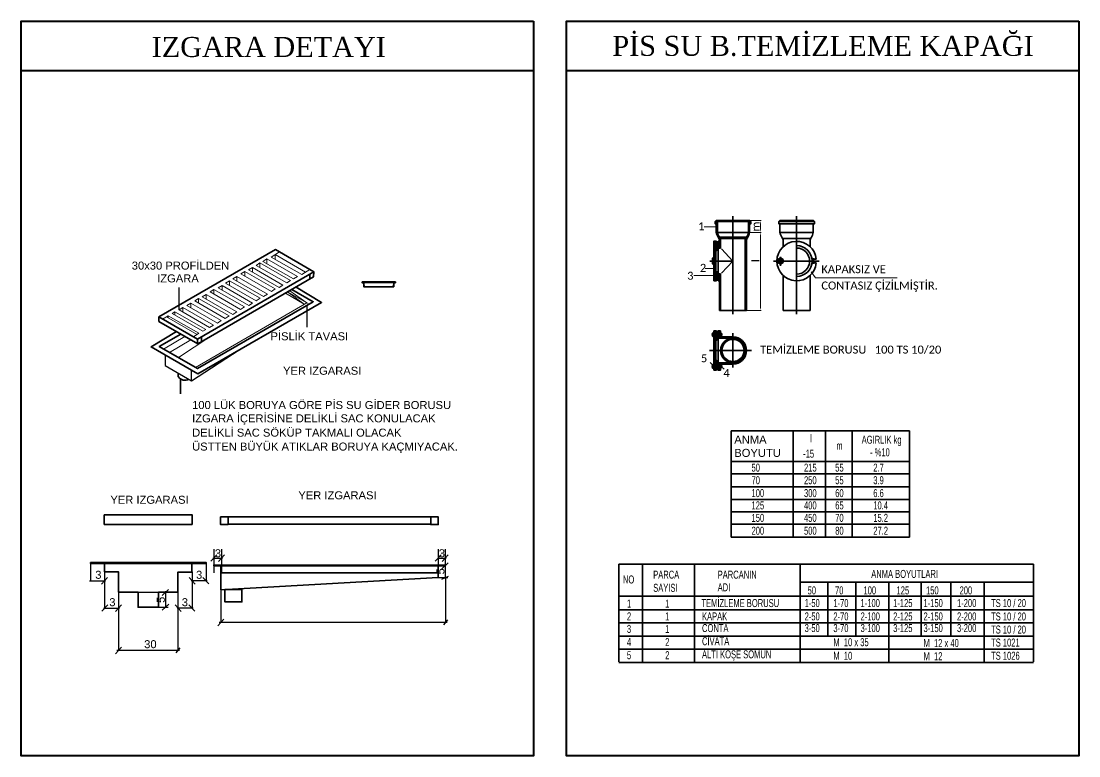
# Model space of a CAD drawing. Header units: centimetres. Extents: x 405464 to 563355, y 50011 to 66875.
# Drawn here: x 554620 to 557793, y 53409 to 55613 of the extents above; entities that cross this region are included whole.
import ezdxf
from ezdxf.enums import TextEntityAlignment as Align
from ezdxf.lldxf.tags import DXFTag

# ---------------------------------------------------------------- set-up
doc = ezdxf.new("R2010")
doc.units = ezdxf.units.CM
for name, color, linetype, lineweight in [('0-KRCN-IZGARA', 4, 'Continuous', 25), ('0-KRCN-SHT-DETAY-20', 41, 'Continuous', 20), ('0-KRCN-SHT-DETAY-35', 141, 'Continuous', 35), ('0-KRCN-SHT-DETAY-YAZI', 71, 'Continuous', 35), ('0-KRCN-SHT-DETAY-ÇERÇEVE', 71, 'Continuous', 40), ('0-KRCN-SHT-IZGARA', 171, 'Continuous', 35), ('0-KRCN-SHT-PİSSU100', 220, 'boru100LINE', 35), ('0-KRCN-SHT-YAZI', 31, 'Continuous', 35), ('0-KRCN-SIHHI', 7, 'Continuous', 25)]:
    doc.layers.add(name, color=color, linetype=linetype, lineweight=lineweight)
doc.styles.add('CAP', font='ARIALNB.TTF')
doc.styles.add('KATMAN YAZI STİLİ', font='calibri.ttf')
doc.styles.add('KOLON SEMASI', font='arial.ttf', dxfattribs={"height": 16})
doc.styles.add('mm', font='times.ttf', dxfattribs={"height": 3.3})
doc.styles.add('TRS', font='arial.ttf')
doc.linetypes.add('boru100LINE', pattern='A,40,-0.8,["100",CAP,S=7,R=0,X=0,Y=-3],-14', length=54.8)
tags = doc.linetypes.add('DASHDOT2', pattern=[0.5, 0.25, -0.125, 0, -0.125]).pattern_tags.tags
tags[10:11] = [DXFTag(74, 4), DXFTag(75, 0), DXFTag(340, '0'), DXFTag(46, 0.0), DXFTag(50, 0.0), DXFTag(44, 0.0), DXFTag(45, 0.0)]
tags[8:9] = [DXFTag(74, 4), DXFTag(75, 0), DXFTag(340, '0'), DXFTag(46, 0.0), DXFTag(50, 0.0), DXFTag(44, 0.0), DXFTag(45, 0.0)]
tags[6:7] = [DXFTag(74, 4), DXFTag(75, 0), DXFTag(340, '0'), DXFTag(46, 0.0), DXFTag(50, 0.0), DXFTag(44, 0.0), DXFTag(45, 0.0)]
tags[4:5] = [DXFTag(74, 4), DXFTag(75, 0), DXFTag(340, '0'), DXFTag(46, 0.0), DXFTag(50, 0.0), DXFTag(44, 0.0), DXFTag(45, 0.0)]

# ---------------------------------------------------------------- blocks, each defined once
blk = doc.blocks.new('G$C91A933ED')
at = {"layer": '0-KRCN-SHT-IZGARA', "lineweight": 20}
h = blk.add_hatch(dxfattribs=at)
h.set_pattern_fill('ANSI31', color=120, scale=14.973138, angle=45, style=0)
h.set_pattern_definition([(90, (-1369.7333, 39.892), (-1.8716423, 3e-16), [])])
h.paths.add_polyline_path([(558.7, -392.4), (561.2, -392.4), (561.2, -390.8), (511.2, -390.8), (511.2, -392.4), (513.7, -392.4)])
at = {"layer": '0-KRCN-IZGARA', "color": 4}
for points in [[(216.1, -500.8), (216.1, -516.6), (255.4, -539.4), (255.4, -523.2)], [(255.4, -539.4), (326.8, -493)]]:
    blk.add_lwpolyline(points, dxfattribs=at)
at = {"layer": '0-KRCN-IZGARA', "color": 7}
blk.add_lwpolyline([(175.3, -856.4), (206.1, -856.4)], dxfattribs=at)
at = {"layer": '0-KRCN-SHT-DETAY-ÇERÇEVE'}
blk.add_line((0, -73.9), (768.2, -73.9), dxfattribs=at)
blk.add_lwpolyline([(768.2, 0), (768.2, -1101.8), (0, -1101.8), (0, 0)], close=True, dxfattribs=at)
at = {"layer": '0-KRCN-SHT-IZGARA', "color": 120, "lineweight": 20}
for p, q in [((375.1, -353.9), (387.5, -346.1)), ((421, -380.2), (375.1, -353.9)), ((381, -350.2), (426.7, -376.5)), ((432.9, -372.5), (421, -380.2)), ((513.7, -392.4), (558.7, -392.4)), ((513.7, -392.4), (514.8, -397.3)), ((557.6, -397.3), (558.7, -392.4)), ((230.6, -436), (230.6, -440.9))]:
    blk.add_line(p, q, dxfattribs=at)
at = {"layer": '0-KRCN-SHT-IZGARA'}
blk.add_line((561.2, -390.8), (511.2, -390.8), dxfattribs=at)
for points in [[(206.6, -443.5), (381.3, -342.5), (438.8, -375.9), (438.4, -383.7), (264.8, -484.1), (206.4, -450.3), (206.6, -443.5), (264.6, -476.8), (438.8, -375.9)], [(432.8, -379.4), (432.8, -387.2)], [(511.2, -390.8), (511.2, -392.4), (513.7, -392.4), (513.7, -398.4), (558.7, -398.4), (558.7, -392.4), (561.2, -392.4), (561.2, -390.8)], [(232.8, -465.6), (194.9, -488.6), (264.8, -528.7), (450.5, -421.8), (412.5, -398.7)], [(239.4, -469.4), (207.1, -488.1), (264.6, -521), (438.1, -420.9), (406, -402.4)], [(270.6, -473.3), (270.6, -480.8)], [(264.6, -476.8), (264.6, -484.2)], [(124.7, -740.2), (256.4, -740.2), (256.4, -754.8), (124.7, -754.8), (124.7, -740.2)], [(310.7, -755), (299.1, -755), (299.1, -743.4), (625.5, -743.4), (625.5, -755.1), (614.4, -755.1), (614.4, -754.3), (310.6, -754.3), (310.6, -755)], [(310.6, -754.3), (310.6, -743.4)], [(614.4, -754.3), (614.4, -743.4)], [(103.9, -811.8), (277.4, -811.8), (277.4, -813.2), (103.9, -813.2), (103.9, -811.8)], [(125, -813.2), (125, -826), (146.1, -826), (146.1, -856.4), (175.3, -856.4), (175.3, -878.9), (206.1, -878.9), (206.1, -856.4), (235, -856.4), (235, -826.2), (256.2, -826.2), (256.2, -813.2)], [(288.8, -816.8), (288.8, -815.7), (635.9, -815.7), (635.9, -816.8), (288.8, -816.8)], [(299.5, -816.8), (299.5, -852.9), (625.4, -834.6), (625.4, -816.8)], [(625.4, -827.2), (299.5, -827.2)]]:
    blk.add_lwpolyline(points, dxfattribs=at)
at = {"layer": '0-KRCN-SHT-IZGARA', "color": 120, "lineweight": 20}
for points in [[(352.3, -366.3), (358.2, -362.6), (404, -388.9), (398.3, -392.6), (352.3, -366.3)], [(358.2, -362.6), (358.2, -369.7)], [(362.6, -360.4), (368.6, -356.7), (414.3, -382.9), (408.6, -386.6), (362.6, -360.4)], [(368.6, -356.7), (368.6, -363.8)], [(381, -350.2), (381, -357.3)], [(329.5, -379), (335.4, -375.3), (381.2, -401.5), (375.4, -405.2), (329.5, -379)], [(335.4, -375.3), (335.4, -382.3)], [(341, -373.2), (346.9, -369.5), (392.6, -395.8), (386.9, -399.5), (341, -373.2)], [(346.9, -369.5), (346.9, -376.6)], [(295.3, -400.1), (301.3, -396.4), (347, -422.7), (341.3, -426.4), (295.3, -400.1)], [(301.3, -396.4), (301.3, -403.5)], [(306.6, -393), (312.5, -389.3), (358.3, -415.5), (352.5, -419.3), (306.6, -393)], [(312.5, -389.3), (312.5, -396.4)], [(317.7, -386.6), (323.6, -382.9), (369.3, -409.2), (363.6, -412.9), (317.7, -386.6)], [(323.6, -382.9), (323.6, -390)], [(271.6, -413.4), (277.5, -409.7), (323.3, -436), (317.5, -439.7), (271.6, -413.4)], [(277.5, -409.7), (277.5, -416.8)], [(283.3, -405.9), (289.2, -402.2), (334.9, -428.4), (329.2, -432.2), (283.3, -405.9)], [(289.2, -402.2), (289.2, -409.3)], [(424.7, -424.5), (396.4, -408)], [(428.3, -422.4), (399.7, -406.1)], [(424.7, -424.5), (399.7, -406.1)], [(428.3, -422.4), (403, -404.2)], [(248.5, -426.5), (254.4, -422.8), (300.1, -449), (294.4, -452.8), (248.5, -426.5)], [(254.4, -422.8), (254.4, -429.9)], [(260.3, -419.5), (266.2, -415.8), (312, -442), (306.2, -445.7), (260.3, -419.5)], [(261.6, -519.3), (428.3, -422.4), (432, -424.5)], [(266.2, -415.8), (266.2, -422.9)], [(258.4, -473.2), (266.7, -468.1), (220.4, -442), (212.2, -446.7)], [(218.2, -443.3), (264.1, -469.7)], [(220.4, -442), (220.4, -444.6)], [(226.5, -438.5), (230.6, -436), (276.8, -462.6), (272.5, -465.1), (226.5, -438.5)], [(236.8, -433.1), (242.7, -429.4), (288.5, -455.7), (282.7, -459.4), (236.8, -433.1)], [(242.7, -429.4), (242.7, -436.5)], [(245.3, -472.8), (213.6, -491.8)], [(283.2, -473.4), (235.8, -504.6)], [(254.3, -478.1), (222.6, -497)]]:
    blk.add_lwpolyline(points, dxfattribs=at)
at = {"layer": '0-KRCN-SHT-IZGARA'}
blk.add_lwpolyline([(305.5, -852.6), (331.2, -852.6), (331.2, -870.9), (305.5, -870.9)], close=True, dxfattribs=at)
at = {"layer": '0-KRCN-SHT-PİSSU100', "linetype": 'Continuous'}
blk.add_line((239, -536.6), (239, -559), dxfattribs=at)
blk.add_lwpolyline([(235.7, -528), (235.7, -533.5)], dxfattribs=at)
blk.add_arc((245.7, -526.5), 12.1, 215.0863, 298.8991, dxfattribs=at)
at = {"layer": '0-KRCN-SIHHI', "linetype": 'ByBlock'}
for p, q in [((236.8, -433.1), (236.8, -399.3)), ((428.4, -426.5), (428.4, -459.1)), ((288.8, -792), (288.8, -827.3)), ((300.5, -792), (300.5, -827.3)), ((625.4, -792), (625.4, -827.3)), ((635.9, -792), (635.9, -827.3)), ((293.4, -800.3), (284.5, -810.1)), ((287.3, -805.4), (302, -805.4)), ((305, -800.5), (296, -810.2)), ((630.1, -800.3), (621.1, -810.1)), ((625.4, -805.4), (637.4, -805.4)), ((640.4, -800.5), (631.5, -810.2)), ((103.9, -811.8), (103.9, -839.4)), ((277.4, -811.8), (277.4, -839.4)), ((630.8, -821.5), (640.6, -812.5)), ((635.9, -815.1), (635.9, -834.5)), ((102.4, -839.4), (126.5, -839.4)), ((129.5, -834.5), (120.5, -844.3)), ((125, -826), (125, -880.5)), ((146.1, -826), (146.1, -943.5)), ((235, -826.2), (235, -943.5)), ((251.9, -834.5), (260.8, -844.3)), ((278.9, -839.4), (254.8, -839.4)), ((256.3, -826), (256.3, -880.5)), ((272.5, -834.3), (281.5, -844)), ((625.4, -834.5), (640, -834.5)), ((631.1, -836.7), (640.8, -832.4)), ((635.9, -833), (635.9, -834.5)), ((636.2, -834.5), (636.2, -901.6)), ((211.4, -861.2), (221.2, -852.2)), ((216.6, -854.8), (216.6, -878.9)), ((299.5, -852.9), (299.5, -901.6)), ((129.9, -875.4), (120.9, -885.1)), ((123.5, -880.5), (147.6, -880.5)), ((150.6, -875.6), (141.6, -885.4)), ((206.1, -878.9), (220.7, -878.9)), ((211.7, -883.4), (221.4, -874.4)), ((216.6, -877.4), (216.6, -878.9)), ((230.8, -875.6), (239.8, -885.4)), ((257.8, -880.5), (233.8, -880.5)), ((251.5, -875.4), (260.4, -885.1)), ((303.8, -897), (294.8, -906.8)), ((297, -901.6), (638.8, -901.6)), ((639.3, -897.9), (633.3, -905.2)), ((150.4, -939), (141.4, -948.7)), ((143.6, -943.5), (237.7, -943.5)), ((238.2, -939.9), (232.2, -947.1))]:
    blk.add_line(p, q, dxfattribs=at)
at = {"layer": '0-KRCN-SHT-YAZI', "ltscale": 50, "style": 'mm'}
blk.add_text('IZGARA DETAYI ', height=30, dxfattribs=at).set_placement((377, -38.8), align=Align.MIDDLE)
at = {"layer": '0-KRCN-SIHHI', "linetype": 'ByBlock', "style": 'TRS'}
for s, p in [('30x30 PROFİLDEN ', (165.9, -372.6)), ('IZGARA', (204, -391.8)), ('PİSLİK TAVASI', (374, -478.6)), ('YER IZGARASI', (392.8, -530.3)), ('100 LÜK BORUYA GÖRE PİS SU GİDER BORUSU', (256.4, -581.7)), ('IZGARA İÇERİSİNE DELİKLİ SAC KONULACAK', (256.4, -601.7)), ('DELİKLİ SAC SÖKÜP TAKMALI OLACAK', (256.4, -623.1)), ('ÜSTTEN BÜYÜK ATIKLAR BORUYA KAÇMIYACAK.', (256.4, -644)), ('YER IZGARASI', (133.8, -723.8)), ('YER IZGARASI', (415.7, -717.1)), ('3', (290.5, -804)), ('3', (626.4, -804)), ('3', (111.1, -836.3)), ('3', (262.3, -836.3)), ('3', (132.2, -877.4)), ('3', (240.9, -877.4)), ('30', (184.5, -940.4))]:
    blk.add_text(s, height=12, dxfattribs=at).set_placement(p)
for p in [(634.8, -829.9), (215.4, -872.5)]:
    blk.add_text('5', height=12, rotation=90, dxfattribs=at).set_placement(p)
blk = doc.blocks.new('*U165')
at = {"layer": '0-KRCN-SHT-DETAY-ÇERÇEVE', "xscale": 2, "yscale": 2, "zscale": 2}
blk.add_blockref('G$C91A933ED', (0, 0), dxfattribs=at)
blk = doc.blocks.new('G$CA5D6C516')
at = {"layer": '0-KRCN-SHT-DETAY-20'}
for p, q in [((274.7, -299.2), (291.8, -299.2)), ((206, -308.7), (224.9, -308.7)), ((272.5, -316.8), (291.8, -316.8)), ((290.9, -312.2), (290.9, -303.8)), ((290.9, -429.2), (290.9, -321.4)), ((207.8, -371.2), (222.2, -371.2)), ((373.1, -384.8), (366.5, -375.8)), ((190.6, -381.6), (225.4, -381.6)), ((495.7, -384.8), (373.1, -384.8)), ((269.7, -433.9), (291.8, -433.9)), ((215, -511.9), (219.4, -515.9)), ((232.1, -518.6), (236.1, -522.1))]:
    blk.add_line(p, q, dxfattribs=at)
at = {"layer": '0-KRCN-SHT-DETAY-20', "color": 2}
blk.add_line((233.8, -517.9), (217.8, -517.9), dxfattribs=at)
at = {"layer": '0-KRCN-SHT-DETAY-20'}
for points in [[(290.1, -303.8), (291.6, -303.8), (290.9, -299.2)], [(290.1, -312.2), (291.6, -312.2), (290.9, -316.8)], [(290.1, -321.4), (291.6, -321.4), (290.9, -316.8)], [(290.1, -429.2), (291.6, -429.2), (290.9, -433.9)]]:
    blk.add_solid(points, dxfattribs=at)
at = {"layer": '0-KRCN-SHT-DETAY-35'}
for p, q in [((222.7, -300.5), (224, -299.2)), ((222.7, -301.4), (224.9, -299.2)), ((222.7, -303.7), (226.2, -300.2)), ((222.7, -303.8), (222.7, -300.5)), ((274.7, -299.2), (224, -299.2)), ((226.2, -316.8), (226.2, -299.2)), ((272.5, -300.5), (226.2, -300.5)), ((249.4, -439.3), (249.4, -292.5)), ((272.5, -316.8), (272.5, -299.2)), ((272.5, -299.7), (273, -299.2)), ((272.5, -302), (275, -299.5)), ((272.5, -304.3), (276, -300.8)), ((276, -300.5), (274.7, -299.2)), ((276, -303.8), (276, -300.5)), ((318.2, -300.5), (319.5, -299.2)), ((318.2, -303.8), (318.2, -300.5)), ((371.5, -300.5), (318.2, -300.5)), ((370.2, -299.2), (319.5, -299.2)), ((371.5, -300.5), (370.2, -299.2)), ((371.5, -303.8), (371.5, -300.5)), ((224, -304.6), (226.2, -302.5)), ((224.4, -306.6), (226.2, -304.8)), ((224.4, -316.8), (224.4, -305.7)), ((224.4, -308.9), (226.2, -307.1)), ((224.4, -311.2), (226.2, -309.3)), ((224.4, -313.5), (226.2, -311.6)), ((224.4, -315.8), (226.2, -313.9)), ((224.5, -317.9), (226.2, -316.2)), ((272.5, -316.8), (226.2, -316.8)), ((272.2, -318.4), (274.4, -316.2)), ((272.5, -306.6), (276, -303.1)), ((272.5, -308.9), (274.4, -307)), ((272.5, -311.2), (274.4, -309.3)), ((272.5, -313.5), (274.4, -311.6)), ((272.5, -315.8), (274.4, -313.9)), ((274.4, -316.8), (274.4, -305.7)), ((371.5, -303.8), (318.2, -303.8)), ((319.9, -316.8), (319.9, -305.7)), ((368.7, -316.8), (321.2, -316.8)), ((369.9, -316.8), (369.9, -305.7)), ((224.6, -330.1), (220.9, -330.1)), ((220.9, -333), (223.8, -330.1)), ((220.9, -330.7), (221.5, -330.1)), ((220.9, -389.4), (220.9, -330.1)), ((220.9, -335.3), (224.6, -331.6)), ((224.6, -341.2), (224.6, -330.1)), ((225, -319.7), (226.5, -318.2)), ((225.6, -321.4), (227, -320)), ((226.2, -336.9), (230.8, -332.2)), ((226.4, -323), (227.7, -321.6)), ((227.1, -333.6), (230.8, -329.9)), ((229, -330.1), (227.1, -330.1)), ((227.1, -335.7), (227.1, -330.1)), ((227.1, -331.3), (228.4, -330.1)), ((227.2, -324.4), (228.6, -323)), ((228.2, -325.7), (229.6, -324.3)), ((228.9, -327.3), (230.4, -325.8)), ((229, -329.5), (230.8, -327.6)), ((229, -330.1), (229, -327.9)), ((269.7, -323.8), (229.1, -323.8)), ((268.2, -326.1), (230.5, -326.1)), ((230.8, -340.3), (230.8, -327.9)), ((267.9, -327.2), (272.6, -322.6)), ((267.9, -329.6), (269.7, -327.7)), ((267.9, -433.9), (267.9, -327.9)), ((267.9, -331.9), (269.7, -330)), ((267.9, -334.1), (269.7, -332.3)), ((269.7, -433.9), (269.7, -327.9)), ((270.7, -322.2), (274, -318.9)), ((324.5, -338.2), (324.5, -327.9)), ((364.5, -326.1), (325.3, -326.1)), ((365.2, -338.2), (365.2, -327.9)), ((220.9, -337.6), (224.6, -333.9)), ((220.9, -339.9), (224.6, -336.2)), ((220.9, -342.2), (224.6, -338.5)), ((220.9, -344.5), (224.6, -340.8)), ((220.9, -346.8), (226.4, -341.2)), ((220.9, -349.1), (223.5, -346.5)), ((220.9, -351.3), (223.5, -348.8)), ((227.4, -342.8), (223.5, -344.3)), ((223.5, -375.3), (223.5, -344.3)), ((227.1, -335.7), (224.6, -335.7)), ((230.8, -340.3), (224.6, -340.3)), ((227.4, -341.2), (224.6, -341.2)), ((226.2, -339.1), (230.8, -334.5)), ((226.2, -340.3), (226.2, -335.7)), ((227, -342.9), (227.4, -342.6)), ((227.3, -340.3), (230.8, -336.8)), ((227.4, -378.3), (227.4, -341.2)), ((229.6, -340.3), (230.8, -339.1)), ((232.2, -341.7), (249.4, -359.8)), ((267.9, -336.4), (269.7, -334.6)), ((267.9, -338.7), (269.7, -336.9)), ((267.9, -341), (269.7, -339.2)), ((267.9, -343.3), (269.7, -341.5)), ((267.9, -345.6), (269.7, -343.8)), ((267.9, -347.9), (269.7, -346)), ((267.9, -350.2), (269.7, -348.3)), ((249.4, -359.8), (214.7, -359.8)), ((218.8, -356.2), (218.8, -363.3)), ((220.9, -355.1), (219, -355.1)), ((219, -364.4), (219, -355.1)), ((220.9, -357.4), (219, -357.4)), ((220.9, -362.2), (219, -362.2)), ((220.9, -364.4), (219, -364.4)), ((220.9, -353.6), (223.5, -351)), ((220.9, -355.9), (223.5, -353.3)), ((220.9, -358.2), (223.5, -355.6)), ((220.9, -360.5), (221.6, -359.8)), ((220.9, -362.8), (223.5, -360.2)), ((220.9, -365.1), (223.5, -362.5)), ((220.9, -367.4), (223.5, -364.8)), ((221.6, -359.8), (223.5, -357.9)), ((249.4, -359.8), (232.1, -377.9)), ((267.9, -352.5), (269.7, -350.6)), ((267.9, -354.8), (269.7, -352.9)), ((267.9, -357.1), (269.7, -355.2)), ((267.9, -359.4), (269.7, -357.5)), ((267.9, -361.7), (269.7, -359.8)), ((267.9, -363.9), (269.7, -362.1)), ((267.9, -366.2), (269.7, -364.4)), ((320.9, -355.1), (316.9, -357.5)), ((316.9, -357.5), (316.9, -362.1)), ((316.9, -362.1), (320.9, -364.4)), ((320.9, -353.5), (320.9, -366.8)), ((324.9, -357.5), (320.9, -355.1)), ((320.9, -364.4), (324.9, -362.1)), ((324.9, -362.1), (324.9, -357.5)), ((374.4, -357), (367.9, -357)), ((374.4, -362.5), (367.9, -362.5)), ((370, -355.5), (370, -364.1)), ((220.9, -369.7), (223.5, -367.1)), ((220.9, -372), (223.5, -369.4)), ((220.9, -374.3), (223.5, -371.7)), ((220.9, -376.6), (223.5, -374)), ((220.9, -378.9), (224.2, -375.5)), ((220.9, -381.1), (225.9, -376.2)), ((222.8, -381.6), (224.6, -379.7)), ((227.4, -376.7), (223.5, -375.3)), ((227.4, -378.3), (224.6, -378.3)), ((224.6, -389.4), (224.6, -378.3)), ((230.8, -379.2), (224.6, -379.2)), ((226, -378.3), (227.4, -377)), ((226.2, -383.8), (226.2, -379.2)), ((226.2, -382.7), (229.7, -379.2)), ((226.2, -380.4), (227.4, -379.2)), ((227.1, -384.1), (230.8, -380.4)), ((230.8, -433.9), (230.8, -379.2)), ((267.9, -368.5), (269.7, -366.7)), ((267.9, -370.8), (269.7, -369)), ((267.9, -373.1), (269.7, -371.3)), ((267.9, -375.4), (269.7, -373.6)), ((267.9, -377.7), (269.7, -375.8)), ((267.9, -380), (269.7, -378.1)), ((267.9, -382.3), (269.7, -380.4)), ((220.9, -383.4), (222.8, -381.6)), ((220.9, -385.7), (224.6, -382)), ((220.9, -388), (224.6, -384.3)), ((224.6, -389.4), (220.9, -389.4)), ((221.8, -389.4), (224.6, -386.6)), ((224.1, -389.4), (224.6, -388.9)), ((227.1, -383.8), (224.6, -383.8)), ((227.1, -386.4), (230.8, -382.7)), ((227.1, -389.4), (227.1, -383.8)), ((227.1, -388.7), (230.8, -384.9)), ((229, -389.4), (227.1, -389.4)), ((228.7, -389.4), (230.8, -387.2)), ((229, -433.9), (229, -389.4)), ((229, -391.4), (230.8, -389.5)), ((229, -393.7), (230.8, -391.8)), ((229, -396), (230.8, -394.1)), ((229, -398.3), (230.8, -396.4)), ((267.9, -384.6), (269.7, -382.7)), ((267.9, -386.9), (269.7, -385)), ((267.9, -389.2), (269.7, -387.3)), ((267.9, -391.5), (269.7, -389.6)), ((267.9, -393.7), (269.7, -391.9)), ((267.9, -396), (269.7, -394.2)), ((267.9, -398.3), (269.7, -396.5)), ((324.5, -433.9), (324.5, -381.3)), ((365.2, -433.9), (365.2, -381.3)), ((229, -400.6), (230.8, -398.7)), ((229, -402.8), (230.8, -401)), ((229, -405.1), (230.8, -403.3)), ((229, -407.4), (230.8, -405.6)), ((229, -409.7), (230.8, -407.9)), ((229, -412), (230.8, -410.2)), ((267.9, -400.6), (269.7, -398.8)), ((267.9, -402.9), (269.7, -401.1)), ((267.9, -405.2), (269.7, -403.4)), ((267.9, -407.5), (269.7, -405.6)), ((267.9, -409.8), (269.7, -407.9)), ((267.9, -412.1), (269.7, -410.2)), ((229, -414.3), (230.8, -412.5)), ((229, -416.6), (230.8, -414.7)), ((229, -418.9), (230.8, -417)), ((229, -421.2), (230.8, -419.3)), ((229, -423.5), (230.8, -421.6)), ((229, -425.8), (230.8, -423.9)), ((229, -428.1), (230.8, -426.2)), ((267.9, -414.4), (269.7, -412.5)), ((267.9, -416.7), (269.7, -414.8)), ((267.9, -419), (269.7, -417.1)), ((267.9, -421.3), (269.7, -419.4)), ((267.9, -423.5), (269.7, -421.7)), ((267.9, -425.8), (269.7, -424)), ((267.9, -428.1), (269.7, -426.3)), ((229, -430.4), (230.8, -428.5)), ((229, -432.6), (230.8, -430.8)), ((269.7, -433.9), (229, -433.9)), ((230.1, -433.9), (230.8, -433.1)), ((267.9, -430.4), (269.7, -428.6)), ((267.9, -432.7), (269.7, -430.9)), ((269, -433.9), (269.7, -433.2)), ((365.2, -433.9), (324.5, -433.9)), ((233.8, -469.9), (217.8, -469.9)), ((218.8, -468.5), (218.6, -468.5)), ((218.8, -471.4), (218.6, -471.4)), ((218.8, -471.3), (218.8, -468.6)), ((220.9, -467.2), (219, -467.2)), ((220.9, -472.7), (219, -472.7)), ((224.6, -464.3), (220.9, -464.3)), ((220.9, -466), (222.6, -464.3)), ((220.9, -523.5), (220.9, -464.3)), ((230.6, -468), (220.9, -468)), ((232.6, -468.5), (220.9, -468.5)), ((232.6, -471.4), (220.9, -471.4)), ((230.6, -471.9), (220.9, -471.9)), ((220.9, -475.1), (224.2, -471.9)), ((220.9, -472.8), (221.9, -471.9)), ((220.9, -477.4), (224.6, -473.7)), ((220.9, -482), (227, -475.9)), ((220.9, -479.7), (224.7, -475.9)), ((221.1, -468), (224.6, -464.5)), ((221.3, -468.5), (221.3, -471.4)), ((221.8, -468.5), (221.8, -471.4)), ((222.4, -468.5), (222.4, -471.4)), ((222.9, -468.5), (222.9, -471.4)), ((223.4, -468), (224.6, -466.8)), ((223.5, -468.5), (223.5, -471.4)), ((224, -468.5), (224, -471.4)), ((224.6, -468.5), (224.6, -464.3)), ((224.6, -468.5), (224.6, -471.4)), ((224.6, -475.9), (224.6, -471.4)), ((227.4, -475.9), (224.6, -475.9)), ((226.9, -464.3), (230.6, -464.3)), ((226.9, -464.3), (226.9, -475.9)), ((226.9, -466.9), (229.5, -464.3)), ((226.9, -464.6), (227.2, -464.3)), ((230.6, -468.5), (226.9, -471.4)), ((226.9, -468.5), (230.6, -471.4)), ((226.9, -473.7), (228.7, -471.9)), ((249.4, -475.4), (226.9, -475.4)), ((227.4, -511.7), (227.4, -475.9)), ((227.5, -475.4), (230.6, -472.3)), ((228, -468), (230.6, -465.4)), ((229.8, -475.4), (231.7, -473.5)), ((230.3, -468), (230.6, -467.7)), ((230.6, -464.3), (230.6, -473.5)), ((249.4, -473.5), (230.6, -473.5)), ((232.1, -475.4), (234, -473.5)), ((232.6, -468.5), (232.6, -471.4)), ((232.6, -468.5), (232.8, -468.7)), ((232.6, -471.4), (232.8, -471.2)), ((232.8, -468.7), (232.8, -471.2)), ((234.4, -475.4), (236.2, -473.5)), ((236.7, -475.4), (238.5, -473.5)), ((239, -475.4), (240.8, -473.5)), ((241.3, -475.4), (243.1, -473.5)), ((243.6, -475.4), (245.4, -473.5)), ((245.9, -475.4), (247.7, -473.5)), ((248.1, -475.4), (249.4, -474.2)), ((249.4, -519.3), (249.4, -467.9)), ((249.4, -474.2), (250, -473.5)), ((250.4, -475.4), (252.1, -473.7)), ((252.5, -475.6), (254, -474.1)), ((254.3, -476.1), (255.8, -474.6)), ((256.1, -476.6), (257.5, -475.2)), ((220.9, -484.3), (223.5, -481.7)), ((220.9, -486.6), (223.5, -484)), ((220.9, -488.9), (223.5, -486.3)), ((220.9, -491.2), (223.5, -488.6)), ((220.9, -493.5), (223.5, -490.9)), ((223.5, -507.4), (223.5, -480.2)), ((227.4, -477.4), (224.7, -478.4)), ((257.7, -477.3), (259, -476)), ((259.1, -478.2), (260.5, -476.8)), ((260.5, -479.1), (261.8, -477.8)), ((261.7, -480.1), (263.1, -478.8)), ((262.9, -481.3), (264.2, -479.9)), ((264, -482.5), (265.3, -481.2)), ((264.9, -483.8), (266.2, -482.5)), ((265.8, -485.3), (267.1, -483.9)), ((266.5, -486.8), (267.9, -485.4)), ((267.1, -488.5), (268.6, -487.1)), ((267.5, -490.4), (269.1, -488.8)), ((267.8, -492.4), (269.5, -490.7)), ((277.2, -493.9), (214.3, -493.9)), ((220.9, -495.8), (222.7, -493.9)), ((220.9, -498.1), (223.5, -495.5)), ((220.9, -500.3), (223.5, -497.8)), ((220.9, -502.6), (223.5, -500)), ((220.9, -504.9), (223.5, -502.3)), ((220.9, -507.2), (223.5, -504.6)), ((220.9, -509.5), (223.5, -506.9)), ((222.7, -493.9), (223.5, -493.2)), ((261.1, -510.6), (266, -505.6)), ((263.5, -505.8), (268.5, -500.9)), ((266.7, -500.3), (269.4, -497.7)), ((267.6, -497.2), (269.7, -495.1)), ((267.9, -494.6), (268.6, -493.9)), ((268.6, -493.9), (269.7, -492.8)), ((218.8, -516.4), (218.6, -516.4)), ((218.8, -519.3), (218.6, -519.3)), ((218.8, -516.5), (218.8, -519.3)), ((220.9, -515.1), (219, -515.1)), ((220.9, -517.9), (219, -517.9)), ((220.9, -520.6), (219, -520.6)), ((220.9, -511.8), (224, -508.7)), ((220.9, -514.1), (225.6, -509.4)), ((230.6, -516), (220.9, -516)), ((232.6, -516.4), (220.9, -516.4)), ((232.6, -519.3), (220.9, -519.3)), ((220.9, -523.3), (224.4, -519.8)), ((230.6, -519.8), (220.9, -519.8)), ((220.9, -521), (222.1, -519.8)), ((221.3, -516), (224.6, -512.7)), ((221.3, -519.3), (221.3, -516.4)), ((221.8, -519.3), (221.8, -516.4)), ((222.4, -519.3), (222.4, -516.4)), ((222.9, -519.3), (222.9, -516.4)), ((222.9, -523.5), (224.6, -521.9)), ((223.5, -519.3), (223.5, -516.4)), ((223.6, -516), (224.6, -515)), ((224, -519.3), (224, -516.4)), ((227.4, -511.7), (224.6, -511.7)), ((224.6, -516.4), (224.6, -511.7)), ((224.6, -519.3), (224.6, -516.4)), ((224.6, -523.5), (224.6, -519.3)), ((227.4, -510.1), (224.7, -509.1)), ((225.6, -511.7), (227.2, -510.1)), ((226.9, -511.7), (226.9, -523.5)), ((226.9, -512.7), (227.1, -512.4)), ((226.9, -515), (229.4, -512.4)), ((249.4, -512.4), (226.9, -512.4)), ((226.9, -519.3), (230.6, -516.4)), ((230.6, -519.3), (226.9, -516.4)), ((226.9, -521.9), (229, -519.8)), ((227.5, -523.5), (230.6, -520.5)), ((228.2, -516), (231.7, -512.4)), ((229.8, -523.5), (230.6, -522.8)), ((230.5, -516), (230.6, -515.9)), ((230.6, -514.3), (230.6, -523.5)), ((249.4, -514.3), (230.6, -514.3)), ((232.2, -514.3), (234, -512.4)), ((232.6, -519.3), (232.6, -516.4)), ((232.6, -516.4), (232.8, -516.6)), ((232.6, -519.3), (232.8, -519.1)), ((232.8, -519.1), (232.8, -516.6)), ((234.5, -514.3), (236.3, -512.4)), ((236.8, -514.3), (238.6, -512.4)), ((239, -514.3), (240.9, -512.4)), ((241.3, -514.3), (243.2, -512.4)), ((243.6, -514.3), (245.5, -512.4)), ((245.9, -514.3), (247.8, -512.4)), ((248.2, -514.3), (249.4, -513.1)), ((249.4, -513.1), (250.1, -512.4)), ((224.6, -523.5), (220.9, -523.5)), ((226.9, -523.5), (230.6, -523.5))]:
    blk.add_line(p, q, dxfattribs=at)
at = {"layer": '0-KRCN-SHT-DETAY-35', "linetype": 'DASHDOT2', "ltscale": 20}
for p, q in [((344.9, -439.3), (344.9, -292.5)), ((378.7, -359.8), (310.2, -359.8))]:
    blk.add_line(p, q, dxfattribs=at)
at = {"layer": '0-KRCN-SHT-DETAY-35'}
for centre, radius in [((320.9, -359.8), 2.78), ((320.9, -359.8), 1.85), ((249.4, -493.9), 18.5), ((249.4, -493.9), 16.6)]:
    blk.add_circle(centre, radius, dxfattribs=at)
for centre, radius, start, end in [((222.5, -305.7), 1.88, 0.3373, 83.5239), ((241.9, -314.5), 17.6, 187.3667, 216.8421), ((241.9, -314.5), 15.8, 187.3667, 216.8421), ((256.9, -314.5), 15.8, 323.1579, 352.6333), ((256.9, -314.5), 17.6, 323.1579, 352.6333), ((276.3, -305.7), 1.88, 96.4761, 179.6627), ((318, -305.7), 1.88, 0.3373, 83.5239), ((337.4, -314.5), 17.6, 187.3667, 216.8421), ((352.4, -314.5), 17.6, 323.1579, 352.6333), ((371.8, -305.7), 1.88, 96.4761, 179.6627), ((225.3, -327.9), 3.7, 0, 48.5511), ((225.3, -327.9), 5.56, 0, 48.5511), ((273.3, -327.8), 5.38, 134.2813, 180.4164), ((273.4, -327.9), 3.7, 131.4489, 180), ((344.9, -359.8), 29.6, 5.3794, 354.6206), ((320.8, -327.9), 3.7, 0, 48.5511), ((368.9, -327.9), 3.7, 131.4489, 180), ((344.9, -359.8), 23.2, 270, 90), ((344.9, -359.8), 19.5, 270, 90), ((228.6, -359.8), 9.82, 165.798, 194.202), ((221.2, -356.2), 2.39, 152.2724, 207.7276), ((221.2, -363.3), 2.39, 152.2724, 207.7276), ((221.1, -469.9), 2.96, 149.9884, 210.0116), ((222.3, -468.6), 3.53, 156.7927, 203.2073), ((222.3, -471.3), 3.53, 156.7927, 203.2073), ((249.4, -493.9), 20.4, 270, 90), ((225.3, -480.2), 1.85, 110.7559, 180), ((225.3, -507.4), 1.85, 180, 249.2441), ((221.1, -517.9), 2.96, 149.9884, 210.0116), ((222.3, -516.5), 3.53, 156.7927, 203.2073), ((222.3, -519.3), 3.53, 156.7927, 203.2073)]:
    blk.add_arc(centre, radius, start, end, dxfattribs=at)
for points in [[(224.6, -340.3), (224.6, -335.7), (226.2, -340.3), (226.2, -335.7)], [(224.6, -383.8), (224.6, -379.2), (226.2, -383.8), (226.2, -379.2)], [(224.6, -471.9), (224.6, -475.9), (226.9, -471.9), (226.9, -475.9)], [(224.6, -516), (224.6, -511.7), (226.9, -516), (226.9, -511.7)]]:
    blk.add_solid(points, dxfattribs=at)
at = {"layer": '0-KRCN-SHT-DETAY-YAZI', "color": 2}
for p, q in [((250.5, -514.2), (252.7, -512.1)), ((253.2, -513.9), (255.8, -511.3)), ((256.3, -513.1), (261.3, -508.1))]:
    blk.add_line(p, q, dxfattribs=at)
at = {"layer": '0-KRCN-SHT-DETAY-YAZI'}
for p, q in [((246.5, -614.3), (514.4, -614.3)), ((246.5, -614.3), (246.5, -773.9)), ((339.8, -614.3), (339.8, -773.9)), ((388.1, -614.3), (388.1, -773.9)), ((428.1, -614.3), (428.1, -773.9)), ((514.4, -614.3), (514.4, -773.9)), ((246.5, -660.4), (514.4, -660.4)), ((246.5, -679), (514.4, -679)), ((246.5, -698.3), (514.4, -698.3)), ((246.5, -717.4), (514.4, -717.4)), ((246.5, -735.7), (514.4, -735.7)), ((246.5, -754.5), (514.4, -754.5)), ((246.5, -773.9), (514.4, -773.9)), ((700.3, -814.6), (78.2, -814.6)), ((78.2, -814.6), (78.2, -960.9)), ((113.6, -814.6), (113.6, -960.9)), ((191.8, -814.6), (191.8, -960.9)), ((350.1, -814.6), (350.1, -960.9)), ((700.3, -814.6), (700.3, -960.9)), ((700.3, -841.6), (350.1, -841.6)), ((391.5, -841.6), (391.5, -922.3)), ((433.8, -841.6), (433.8, -922.3)), ((483, -841.6), (483, -960.9)), ((531.6, -841.6), (531.6, -922.3)), ((576.3, -841.6), (576.3, -922.3)), ((626, -841.6), (626, -960.9)), ((700.3, -862.6), (78.2, -862.6)), ((700.3, -882.8), (78.2, -882.8)), ((700.3, -902.6), (78.2, -902.6)), ((700.3, -922.3), (78.2, -922.3)), ((700.3, -942), (78.2, -942)), ((700.3, -961.8), (78.2, -961.8))]:
    blk.add_line(p, q, dxfattribs=at)
at = {"layer": '0-KRCN-SHT-DETAY-ÇERÇEVE'}
blk.add_line((0, -73.9), (768.2, -73.9), dxfattribs=at)
blk.add_lwpolyline([(768.2, 0), (768.2, -1101.8), (0, -1101.8), (0, 0)], close=True, dxfattribs=at)
at = {"layer": '0-KRCN-SHT-DETAY-YAZI', "style": 'KATMAN YAZI STİLİ'}
for s, p in [('1', (197.1, -313.6)), ('2', (199.8, -376)), ('3', (180.7, -387.8)), ('KAPAKSIZ VE ', (382, -378)), ('CONTASIZ ÇİZİLMİŞTİR.', (382, -402.5)), ('TEMİZLEME BORUSU   100 TS 10/20', (290.1, -498.6)), ('5', (201.4, -511.6)), ('4', (235.1, -533.7))]:
    blk.add_text(s, height=12, dxfattribs=at).set_placement(p)
for s, p in [('m', (289.6, -315.6)), ('I', (289, -361.5))]:
    blk.add_text(s, height=12, rotation=90, dxfattribs=at).set_placement(p)
at = {"layer": '0-KRCN-SHT-DETAY-YAZI', "color": 2, "style": 'KOLON SEMASI', "width": 0.65}
for s, p in [('l', (365.3, -631.8)), ('m', (404.5, -642.7)), ('AGIRLIK kg', (442.5, -633.7)), ('-15', (354.7, -654.7)), ('- %10', (455, -652.6)), ('50', (277.3, -675.6)), ('215', (356, -675.6)), ('55', (402.8, -675.6)), ('2.7', (459.9, -675.6)), ('70', (277.3, -694.5)), ('250', (356, -694.5)), ('55', (402.8, -694.5)), ('3.9', (459.9, -694.5)), ('100', (277.3, -713.8)), ('300', (356, -713.8)), ('60', (402.8, -713.8)), ('6.6', (459.9, -713.8)), ('125', (277.3, -732.2)), ('400', (356, -732.2)), ('65', (402.8, -732.2)), ('10.4', (459.9, -732.2)), ('150', (277.3, -750.9)), ('450', (356, -750.9)), ('70', (402.8, -750.9)), ('15.2', (459.9, -750.9)), ('200', (277.3, -770.2)), ('500', (356, -770.2)), ('80', (402.8, -770.2)), ('27.2', (459.9, -770.2)), ('PARCA', (129.8, -836.1)), ('PARCANIN', (226.5, -836.1)), ('ANMA BOYUTLARI', (456.8, -835)), ('NO', (84.4, -843.3)), ('SAYISI', (129.8, -855.8)), ('ADI', (226.5, -855.1)), ('50', (361.4, -859.7)), ('70', (402.5, -859.7)), ('100', (445.2, -859.7)), ('125', (494.8, -859.7)), ('150', (539, -859.7)), ('200', (589.3, -859.7)), ('1', (90.4, -879.4)), ('1', (147.8, -879.4)), ('TEMİZLEME BORUSU', (202.2, -878.7)), ('1-50', (356.9, -878.7)), ('1-70', (400, -878.7)), ('1-100', (440.8, -878.7)), ('1-125', (489.7, -878.7)), ('1-150', (535.2, -878.7)), ('1-200', (585.5, -878.7)), ('TS 10 / 20', (636.6, -878.7)), ('2', (90.4, -898.7)), ('1', (147.8, -898.7)), ('KAPAK', (203, -898.7)), ('2-50', (356.9, -898.7)), ('2-70', (400, -898.7)), ('2-100', (440.8, -898.7)), ('2-125', (489.7, -898.7)), ('2-150', (535.2, -898.7)), ('2-200', (585.5, -898.7)), ('TS 10 / 20', (636.6, -898.8)), ('CONTA ', (203, -916.2)), ('3-50', (356.9, -916.2)), ('3-70', (400, -916.2)), ('3-100', (440.8, -916.2)), ('3-125', (489.7, -916.2)), ('3-150', (535.2, -916.2)), ('3-200', (585.5, -916.2)), ('3', (90.4, -917.4)), ('1', (147.8, -917.4)), ('TS 10 / 20', (636.6, -918.4)), ('4', (90.4, -937.2)), ('2', (147.8, -937.2)), ('CİVATA', (203, -935.9)), ('M  10 x 35', (400, -937.4)), ('M  12 x 40', (535.2, -938.7)), ('TS 1021', (636.6, -937.9)), ('5', (90.4, -956.9)), ('2', (147.8, -956.9)), ('ALTI KOŞE SOMUN ', (203, -955.6)), ('M  10', (400, -957.8)), ('M  12', (535.2, -958.4)), ('TS 1026', (636.6, -957.7))]:
    blk.add_text(s, height=12, dxfattribs=at).set_placement(p)
at = {"layer": '0-KRCN-SHT-DETAY-YAZI', "color": 2, "insert": (251.4, -621.5), "char_height": 12, "width": 107.764, "attachment_point": 1, "style": 'KOLON SEMASI'}
blk.add_mtext('ANMA \\PBOYUTU', dxfattribs=at)
at = {"layer": '0-KRCN-SHT-YAZI', "ltscale": 50, "style": 'mm'}
blk.add_text('PİS SU B.TEMİZLEME KAPAĞI', height=30, dxfattribs=at).set_placement((384.5, -33), align=Align.MIDDLE)
blk = doc.blocks.new('*U185')
at = {"layer": '0-KRCN-SHT-DETAY-ÇERÇEVE', "xscale": 2, "yscale": 2, "zscale": 2}
blk.add_blockref('G$CA5D6C516', (0, 0), dxfattribs=at)

msp = doc.modelspace()

# ---------------------------------------------------------------- block references
at = {"layer": '0-KRCN-SHT-DETAY-ÇERÇEVE'}
for name, p in [('*U165', (554620, 55613.1)), ('*U185', (556256.3, 55613.1))]:
    msp.add_blockref(name, p, dxfattribs=at)

doc.saveas('drawing.dxf')
